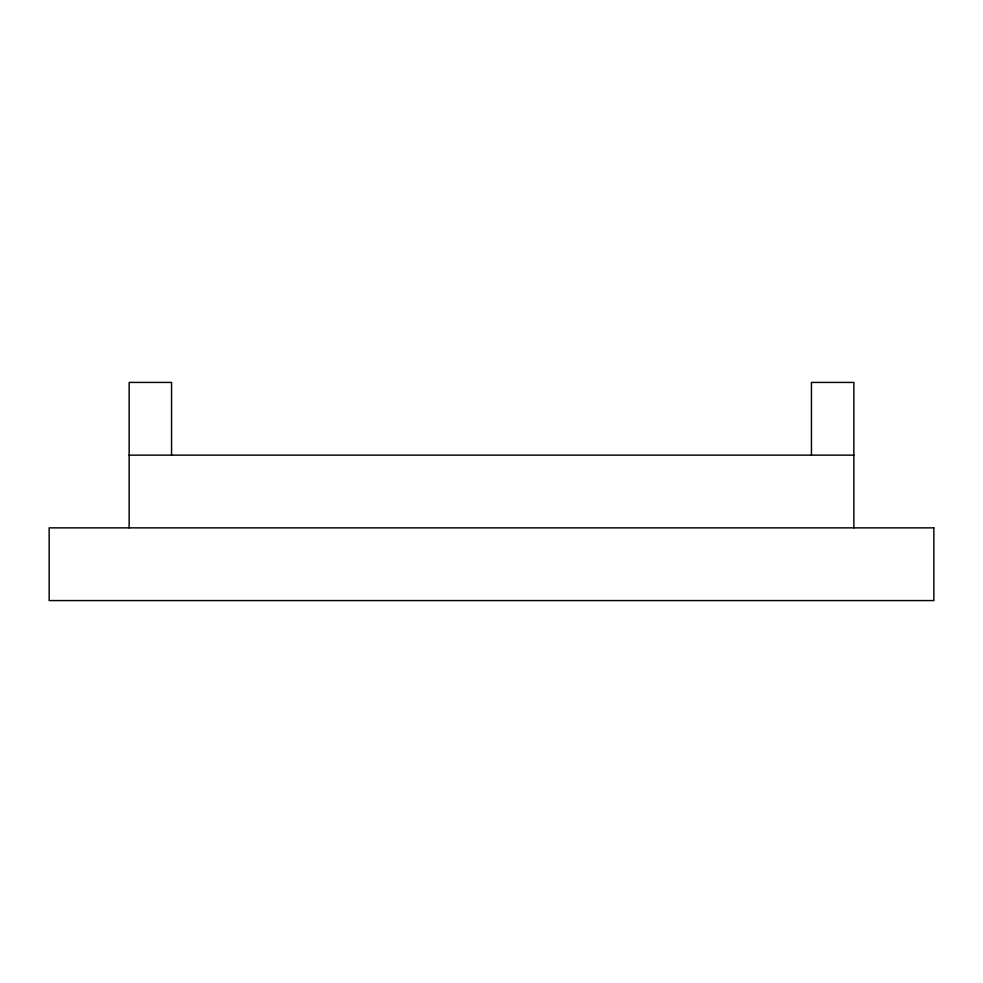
<?xml version="1.0" encoding="UTF-8"?>
<svg xmlns="http://www.w3.org/2000/svg" width="983" height="983" viewBox="0 0 983 983"><rect width="100%" height="100%" fill="white"/><g stroke="black" fill="none" stroke-linecap="round" stroke-linejoin="round"><path stroke-width="1.47" d="M129.142 455.141L853.858 455.141M853.858 527.859L853.858 382.424L811.442 382.424L811.442 455.141M171.558 455.141L171.558 382.424L129.142 382.424L129.142 527.859M933.85 527.859L49.15 527.859L49.15 600.576L933.85 600.576L933.85 527.859"/></g></svg>
